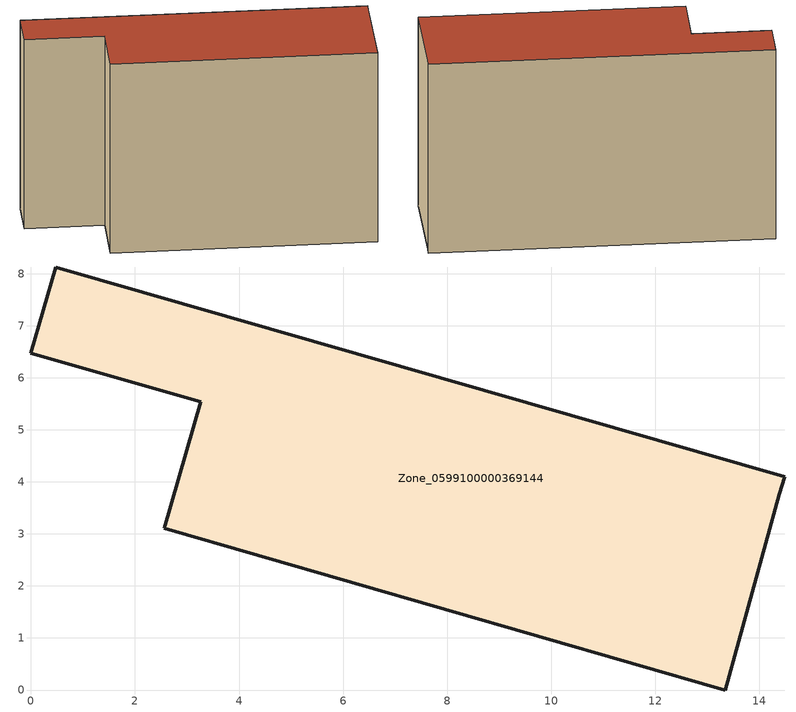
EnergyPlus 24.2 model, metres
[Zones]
Zone_0599100000369144
 floor ground (C_G): 3.26,5.54 0,6.47 0.47,8.13 14.49,4.1 14.39,3.77 13.35,0 2.56,3.11 z0
 wall outside (C_F): 0,6.47 3.26,5.54 2.56,3.11 13.35,0 14.39,3.77 14.49,4.1 0.47,8.13 0,6.47 z0:8.93
 roof outside (C_R): 14.39,3.77 14.49,4.1 0.47,8.13 0,6.47 3.26,5.54 2.56,3.11 13.35,0 z8.93
[BUILDING]
Pand.0599100000369144: North Axis=0; Terrain=City; Loads Convergence Tolerance Value=0.04; Temperature Convergence Tolerance Value=0.4; Solar Distribution=FullExterior; Maximum Number of Warmup Days=25; Minimum Number of Warmup Days=1
[Site:Location]
Rotterdam.The.Hague.AP_ZH_NLD Design_Conditions: Latitude=51.96; Longitude=4.45; Time Zone=1; Elevation=-4.5
[SITE:GROUNDTEMPERATURE:BUILDINGSURFACE]
18, 18, 18, 18, 18, 18, 18, 18, 18, 18, 18, 18
[MATERIAL] Thermal Absorptance=0.9; Solar Absorptance=0.7; Visible Absorptance=0.7
Name | Roughness | Thickness | Conductivity | Density | Specific Heat
G.TI.1992-2005 | MediumSmooth | 0.15 | 0.06 | 540 | 1210
F.TI.1992-2005 | Rough | 0.3 | 0.12 | 1920 | 840
R.TI.1992-2005 | MediumRough | 0.2 | 0.08 | 1500 | 1000
[CONSTRUCTION]
C_G: G.TI.1992-2005
C_F: F.TI.1992-2005
C_R: R.TI.1992-2005
[ZONE]
Zone_0599100000369144: Type=1; Multiplier=1; Ceiling Height=Autocalculate; Volume=Autocalculate; Floor Area=autocalculate; Part of Total Floor Area=Yes
[ZONEINFILTRATION:DESIGNFLOWRATE]
Infil_Zone_0599100000369144: Zone or ZoneList or Space or SpaceList=Zone_0599100000369144; Schedule=AlwaysOn; Design Flow Rate Calculation Method=Flow/Area; Flow Rate per Floor Area=0.0015; Constant Term Coefficient=1; Temperature Term Coefficient=0; Velocity Term Coefficient=0; Velocity Squared Term Coefficient=0
[HVACTEMPLATE:ZONE:IDEALLOADSAIRSYSTEM]
Zone_0599100000369144: Maximum Heating Supply Air Temperature=50; Minimum Cooling Supply Air Temperature=13; Maximum Heating Supply Air Humidity Ratio=0.0156; Minimum Cooling Supply Air Humidity Ratio=0.0077; Heating Limit=NoLimit; Cooling Limit=NoLimit; Dehumidification Control Type=ConstantSensibleHeatRatio; Cooling Sensible Heat Ratio=0.7; Dehumidification Setpoint=60; Humidification Control Type=None; Humidification Setpoint=30; Outdoor Air Method=None; Outdoor Air Flow Rate per Person=0.00944; Outdoor Air Flow Rate per Zone Floor Area=0; Outdoor Air Flow Rate per Zone=0; Demand Controlled Ventilation Type=None; Outdoor Air Economizer Type=NoEconomizer; Heat Recovery Type=None; Sensible Heat Recovery Effectiveness=0.7; Latent Heat Recovery Effectiveness=0.65
[ZONECONTROL:THERMOSTAT]
ThermostatControl_Zone_0599100000369144: Zone or ZoneList=Zone_0599100000369144; Control Type Schedule=DualSetpointControlType; Control 1=Thermostat_Zone_0599100000369144; Temperature Difference Between Cutout And Setpoint=0
[THERMOSTATSETPOINT:DUALSETPOINT]
Thermostat_Zone_0599100000369144: Heating Setpoint Temperature Schedule=HeatingSetpoint_Zone_0599100000369144; Cooling Setpoint Temperature Schedule=CoolingSetpoint_Zone_0599100000369144
[SCHEDULE:COMPACT]
HeatingSetpoint_Zone_0599100000369144: Through: 12/31, For: AllDays, Until: 24:00, 21
CoolingSetpoint_Zone_0599100000369144: Through: 12/31, For: AllDays, Until: 24:00, 24
DualSetpointControlType: Through: 12/31, For: AllDays, Until: 24:00, 4
AlwaysOn: Through: 12/31, For: AllDays, Until: 24:00, 1
